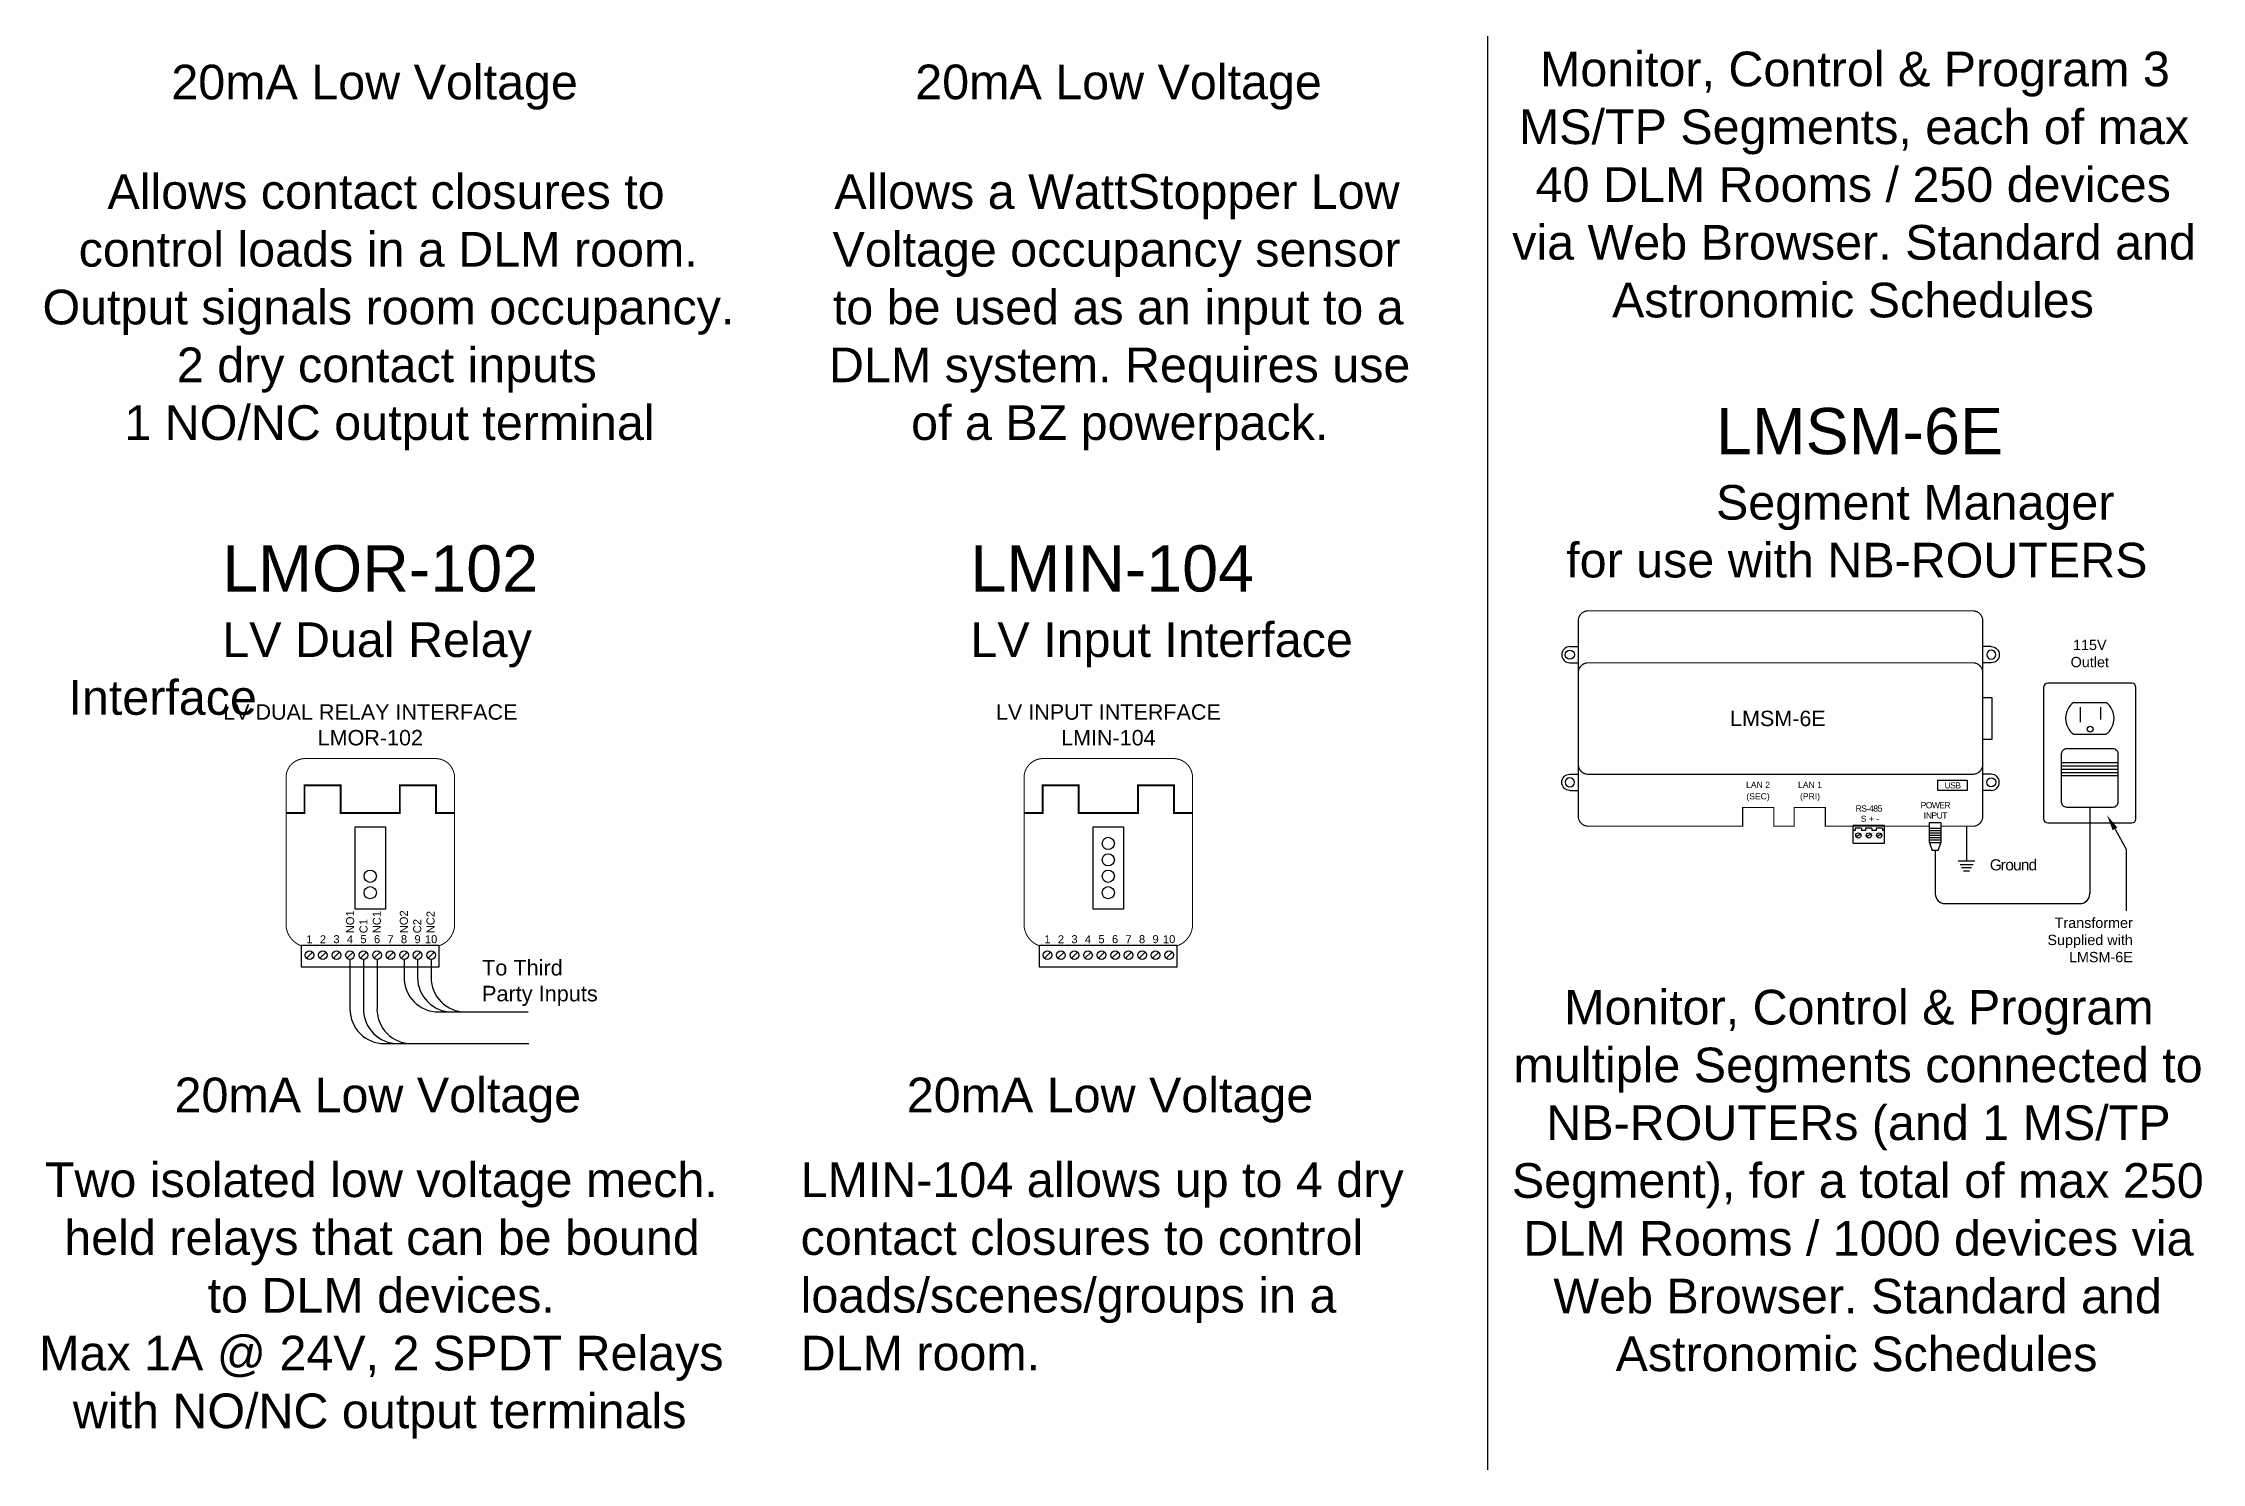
# Model space of a CAD drawing. Header units: inches. Extents: x 59 to 3361, y -1026 to 1732.
# Drawn here: x 2024.7 to 2339.8, y 331.7 to 539 of the extents above; entities that cross this region are included whole.
import ezdxf

# ---------------------------------------------------------------- set-up
doc = ezdxf.new("R2010")
doc.units = ezdxf.units.IN
doc.header["$MEASUREMENT"] = 0
doc.styles.add('ARIAL', font='arial.ttf')

# ---------------------------------------------------------------- blocks, each defined once
blk = doc.blocks.new('A$C6FC61A6A')
for p, q in [((1.29, 2.45), (0, 2.45)), ((1.29, 0), (0, 0))]:
    blk.add_line(p, q)
blk.add_circle((1.29, 1.23), 0.691)
blk.add_arc((1.29, 1.23), 1.23, 270, 90)
blk = doc.blocks.new('A$C70194CB4')
for p, q in [((0, 15.84), (0, 0.5)), ((10.29, 16.34), (0.5, 16.34)), ((10.79, 0.5), (10.79, 15.84)), ((0.5, 0), (10.29, 0))]:
    blk.add_line(p, q)
for centre, start, end in [((0.5, 15.84), 90, 180), ((10.29, 15.84), 0, 90), ((0.5, 0.5), 180, 270), ((10.29, 0.5), 270, 0)]:
    blk.add_arc(centre, 0.5, start, end)
blk = doc.blocks.new('*U295')
for p, q in [((41.81, 18.07), (46.52, 18.07)), ((42.78, 17.38), (42.78, 15.2)), ((45.73, 17.38), (45.73, 15.61)), ((41.81, 13.44), (46.52, 13.44)), ((40.06, 9.29), (48.28, 9.29)), ((40.06, 8.82), (48.28, 8.82)), ((40.06, 8.34), (48.28, 8.34)), ((40.06, 7.87), (48.28, 7.87)), ((40.06, 7.4), (48.28, 7.4)), ((14.19, 0.09), (9.62, 0.09)), ((9.62, -2.5), (9.62, 0.09)), ((14.19, -2.5), (14.19, 0.09)), ((44.17, 2.75), (44.17, -9.86)), ((9.92, -0.63), (9.62, -0.63)), ((9.62, -2.5), (14.19, -2.5)), ((9.92, -0.27), (9.92, -0.63)), ((10.84, -0.27), (9.92, -0.27)), ((10.67, -1.17), (10.05, -1.53)), ((10.84, -0.27), (10.84, -0.63)), ((11.44, -0.63), (10.84, -0.63)), ((11.44, -0.27), (11.44, -0.63)), ((12.36, -0.27), (11.44, -0.27)), ((12.2, -1.17), (11.57, -1.53)), ((12.36, -0.27), (12.36, -0.63)), ((12.97, -0.63), (12.36, -0.63)), ((12.97, -0.27), (12.97, -0.63)), ((13.89, -0.27), (12.97, -0.27)), ((13.72, -1.17), (13.1, -1.53)), ((13.89, -0.27), (13.89, -0.63)), ((14.19, -0.63), (13.89, -0.63)), ((22.44, -0.32), (20.79, -0.32)), ((22.44, -0.67), (20.79, -0.67)), ((22.44, -1.02), (20.79, -1.02)), ((22.44, -1.37), (20.79, -1.37)), ((22.44, -1.71), (20.79, -1.71)), ((22.44, -2.06), (20.79, -2.06)), ((20.79, -2.41), (21.18, -3.56)), ((22.05, -3.56), (22.44, -2.41)), ((26.18, -0.05), (26.18, -5.07)), ((47.86, -0.41), (49.46, -3.34)), ((22.05, -3.56), (21.18, -3.56)), ((21.61, -3.56), (21.61, -9.86)), ((24.95, -5.07), (27.4, -5.07)), ((25.22, -5.58), (27.14, -5.58)), ((25.45, -6.02), (26.91, -6.02)), ((49.46, -3.34), (49.46, -12.38)), ((25.72, -6.54), (26.63, -6.54)), ((23.05, -11.3), (42.73, -11.3))]:
    blk.add_line(p, q)
at = {"const_width": 0.18}
for points in [[(-5.8, 31.46), (-29.07, 31.46, 0.414214), (-30.51, 30.02), (-30.51, 1.44, 0.414214), (-29.07, 0), (-15.43, 0)], [(22.44, 0), (27.1, 0, 0.414214), (28.54, 1.44), (28.54, 30.02, 0.414214), (27.1, 31.46), (-5.8, 31.46)], [(28.54, 22.43), (28.54, 22.43, 0.414214), (27.1, 23.87), (-29.07, 23.87, 0.414214), (-30.51, 22.43), (-30.51, 22.43)], [(28.54, 9.03), (28.54, 9.03, -0.414214), (27.1, 7.59), (-29.07, 7.59, -0.414214), (-30.51, 9.03), (-30.51, 9.03)]]:
    blk.add_lwpolyline(points, format="xyb", dxfattribs=at)
for points in [[(28.54, 18.81), (29.85, 18.81), (29.85, 12.65), (28.54, 12.65)], [(21.96, 6.73), (26.29, 6.73), (26.29, 5.24), (21.96, 5.24)], [(20.79, 0.53), (22.44, 0.53), (22.44, -2.41), (20.79, -2.41)]]:
    blk.add_lwpolyline(points, close=True)
blk.add_lwpolyline([(40.81, 11.35), (47.52, 11.35, -0.414214), (48.28, 10.6), (48.28, 3.5, -0.414214), (47.52, 2.75), (40.81, 2.75, -0.414214), (40.06, 3.5), (40.06, 10.6, -0.414214)], format="xyb", close=True)
for points in [[(-15.43, 0), (-6.5, 0), (-6.5, 2.73), (-1.97, 2.73), (-1.97, 0), (1, 0), (1, 2.73), (5.54, 2.73), (5.54, 0), (14.19, 0)], [(14.19, 0), (20.79, 0)]]:
    blk.add_lwpolyline(points, dxfattribs=at)
for centre, radius in [((44.23, 14.18), 0.424), ((10.38, -1.35), 0.381), ((11.9, -1.35), 0.381), ((13.43, -1.35), 0.381)]:
    blk.add_circle(centre, radius)
for centre, radius, start, end in [((43.49, 15.76), 2.86, 125.9125, 234.0875), ((44.85, 15.76), 2.86, 305.9125, 54.0875), ((23.05, -9.86), 1.44, 180, 270), ((42.73, -9.86), 1.44, 270, 360)]:
    blk.add_arc(centre, radius, start, end)
blk.add_solid([(47.52, -0.61), (48.2, -0.21), (46.67, 1.63)])
at = {"yscale": 0.9606196239668273, "zscale": 0.9606196239668273, "rotation": 180}
for p, xscale in [((-30.51, 26.23), 0.9606196239668273), ((28.54, 26.23), -0.9606196239668273)]:
    blk.add_blockref('A$C6FC61A6A', p, dxfattribs=dict(at, xscale=xscale))
for name, p, xscale, yscale, zscale in [('A$C70194CB4', (37.42, 0.47), 1.250691207604608, 1.250691207604608, 1.250691207604608), ('A$C6FC61A6A', (-30.51, 5.23), -0.9606196239668273, 0.9606196239668273, 0.9606196239668273), ('A$C6FC61A6A', (28.54, 5.23), 0.9606196239668273, 0.9606196239668273, 0.9606196239668273)]:
    blk.add_blockref(name, p, dxfattribs=dict(xscale=xscale, yscale=yscale, zscale=zscale))
at = {"style": 'ARIAL'}
for s, insert, char_height, width, attachment_point in [('115V\\POutlet', (44.17, 27.23), 1.5, 13.4939, 2), ('LMSM-6E', (-1.37, 15.73), 2.25, 40.9705, 5), ('LAN 2', (-4.27, 6.49), 0.9, 29.7245, 2), ('LAN 1', (3.32, 6.49), 0.9, 29.7245, 2), ('{\\T0.9;USB}', (24.12, 6.42), 0.8996, 29.7245, 2), ('(SEC)', (-4.27, 4.82), 0.9, 29.7245, 2), ('(PRI)', (3.32, 4.82), 0.9, 29.7245, 2), ('{\\T0.9;POWER\\PINPUT}', (21.61, 3.52), 0.8996, 29.7245, 2), ('{\\T0.9;RS-485}', (11.9, 3.04), 0.8996, 29.7245, 2), ('S + -', (12.08, 1.54), 0.9, 29.7245, 2), ('{\\T0.9;Ground}', (32.97, -4.83), 1.6194, 29.7245, 2)]:
    blk.add_mtext(s, dxfattribs=dict(at, insert=insert, char_height=char_height, width=width, attachment_point=attachment_point))
at = {"linetype": 'Continuous', "insert": (50.45, -16.62), "char_height": 1.5, "width": 18.5103, "attachment_point": 6, "style": 'ARIAL'}
blk.add_mtext('Transformer\\PSupplied with\\PLMSM-6E', dxfattribs=at)
blk = doc.blocks.new('*U311')
for p, q in [((-9.33, -21.22), (-8.44, -20.32)), ((-7.35, -21.22), (-6.46, -20.32)), ((-5.38, -21.22), (-4.49, -20.32)), ((-3.41, -21.22), (-2.51, -20.32)), ((-1.43, -21.22), (-0.54, -20.32)), ((0.54, -21.22), (1.43, -20.32)), ((2.51, -21.22), (3.41, -20.32)), ((4.49, -21.22), (5.38, -20.32)), ((6.46, -21.22), (7.36, -20.32)), ((8.44, -21.22), (9.33, -20.32))]:
    blk.add_line(p, q)
at = {"linetype": 'Continuous', "const_width": 0.144}
for points in [[(0.01, 7.94), (-9.52, 7.94, 0.414214), (-12.3, 5.15), (-12.3, -16.47, 0.302646), (-10.02, -19.42, 0.302646)], [(0.01, 7.94), (9.53, 7.94, -0.414214), (12.31, 5.15), (12.31, -16.47, -0.303521), (10.02, -19.42, -0.303521)]]:
    blk.add_lwpolyline(points, format="xyb", dxfattribs=at)
at = {"const_width": 0.265}
blk.add_lwpolyline([(-12.3, 0), (-9.59, 0), (-9.59, 4.03), (-4.33, 4.03), (-4.33, 0), (4.33, 0), (4.33, 4.03), (9.59, 4.03), (9.59, 0), (12.31, 0)], dxfattribs=at)
for points in [[(-2.22, -2.05), (2.22, -2.05), (2.22, -14.05), (-2.22, -14.05)], [(-10.02, -19.33), (10.02, -19.33), (10.02, -22.53), (-10.02, -22.53)]]:
    blk.add_lwpolyline(points, close=True)
for centre, radius in [((0, -9.25), 0.89), ((0, -11.65), 0.89), ((-8.88, -20.77), 0.631), ((-6.91, -20.77), 0.631), ((-4.93, -20.77), 0.631), ((-2.96, -20.77), 0.631), ((-0.99, -20.77), 0.631), ((0.99, -20.77), 0.631), ((2.96, -20.77), 0.631), ((4.93, -20.77), 0.631), ((6.91, -20.77), 0.631), ((8.88, -20.77), 0.631)]:
    blk.add_circle(centre, radius)
at = {"style": 'ARIAL'}
for s, insert, char_height, width, attachment_point in [('LV DUAL RELAY INTERFACE \\PLMOR-102', (0.01, 15.87), 2.25, 44.6004, 2), ('1', (-8.88, -19.04), 1.17, 38.6074, 8), ('2', (-6.91, -19.04), 1.17, 38.6074, 8), ('3', (-4.93, -19.04), 1.17, 38.6074, 8), ('4', (-2.96, -19.04), 1.17, 38.6074, 8), ('5', (-0.99, -19.04), 1.17, 38.6074, 8), ('6', (0.99, -19.04), 1.17, 38.6074, 8), ('7', (2.96, -19.04), 1.17, 38.6074, 8), ('8', (4.93, -19.04), 1.17, 38.6074, 8), ('9', (6.91, -19.04), 1.17, 38.6074, 8), ('10', (8.88, -19.04), 1.168, 38.6074, 8)]:
    blk.add_mtext(s, dxfattribs=dict(at, insert=insert, char_height=char_height, width=width, attachment_point=attachment_point))
at = {"char_height": 1.168, "width": 3.0684, "attachment_point": 7, "rotation": 90, "style": 'ARIAL'}
for s, insert in [('NO1\\PC1\\PNC1', (1.56, -17.58)), ('NO2\\PC2\\PNC2', (9.4, -17.58))]:
    blk.add_mtext(s, dxfattribs=dict(at, insert=insert))
blk = doc.blocks.new('*U314')
for p, q in [((-9.33, -21.22), (-8.44, -20.32)), ((-7.35, -21.22), (-6.46, -20.32)), ((-5.38, -21.22), (-4.49, -20.32)), ((-3.41, -21.22), (-2.51, -20.32)), ((-1.43, -21.22), (-0.54, -20.32)), ((0.54, -21.22), (1.43, -20.32)), ((2.51, -21.22), (3.41, -20.32)), ((4.49, -21.22), (5.38, -20.32)), ((6.46, -21.22), (7.36, -20.32)), ((8.44, -21.22), (9.33, -20.32))]:
    blk.add_line(p, q)
at = {"linetype": 'Continuous', "const_width": 0.144}
for points in [[(0.01, 7.94), (-9.52, 7.94, 0.414214), (-12.3, 5.15), (-12.3, -16.47, 0.302646), (-10.02, -19.42, 0.302646)], [(0.01, 7.94), (9.53, 7.94, -0.414214), (12.31, 5.15), (12.31, -16.47, -0.303521), (10.02, -19.42, -0.303521)]]:
    blk.add_lwpolyline(points, format="xyb", dxfattribs=at)
at = {"const_width": 0.265}
blk.add_lwpolyline([(-12.3, 0), (-9.59, 0), (-9.59, 4.03), (-4.33, 4.03), (-4.33, 0), (4.33, 0), (4.33, 4.03), (9.59, 4.03), (9.59, 0), (12.31, 0)], dxfattribs=at)
for points in [[(-2.22, -2.05), (2.22, -2.05), (2.22, -14.05), (-2.22, -14.05)], [(-10.02, -19.33), (10.02, -19.33), (10.02, -22.53), (-10.02, -22.53)]]:
    blk.add_lwpolyline(points, close=True)
for centre, radius in [((0, -4.45), 0.89), ((0, -6.85), 0.89), ((0, -9.25), 0.89), ((0, -11.65), 0.89), ((-8.88, -20.77), 0.631), ((-6.91, -20.77), 0.631), ((-4.93, -20.77), 0.631), ((-2.96, -20.77), 0.631), ((-0.99, -20.77), 0.631), ((0.99, -20.77), 0.631), ((2.96, -20.77), 0.631), ((4.93, -20.77), 0.631), ((6.91, -20.77), 0.631), ((8.88, -20.77), 0.631)]:
    blk.add_circle(centre, radius)
at = {"style": 'ARIAL'}
for s, insert, char_height, width, attachment_point in [('LV INPUT INTERFACE \\PLMIN-104', (0.01, 15.87), 2.25, 44.6004, 2), ('1', (-8.88, -19.04), 1.17, 38.6074, 8), ('2', (-6.91, -19.04), 1.17, 38.6074, 8), ('3', (-4.93, -19.04), 1.17, 38.6074, 8), ('4', (-2.96, -19.04), 1.17, 38.6074, 8), ('5', (-0.99, -19.04), 1.17, 38.6074, 8), ('6', (0.99, -19.04), 1.17, 38.6074, 8), ('7', (2.96, -19.04), 1.17, 38.6074, 8), ('8', (4.93, -19.04), 1.17, 38.6074, 8), ('9', (6.91, -19.04), 1.17, 38.6074, 8), ('10', (8.88, -19.04), 1.168, 38.6074, 8)]:
    blk.add_mtext(s, dxfattribs=dict(at, insert=insert, char_height=char_height, width=width, attachment_point=attachment_point))

msp = doc.modelspace()

# ---------------------------------------------------------------- linework, layer by layer
for p, q in [((2235.56, 745.14), (2235.56, 69.52)), ((2069.45, 405.21), (2069.45, 397.96)), ((2071.42, 405.21), (2071.42, 397.96)), ((2073.4, 405.21), (2073.4, 397.96)), ((2077.34, 405.21), (2077.34, 402.59)), ((2079.32, 405.21), (2079.32, 402.59)), ((2081.29, 405.21), (2081.29, 402.59)), ((2082.38, 397.55), (2095.45, 397.55)), ((2074.49, 392.93), (2095.55, 392.93))]:
    msp.add_line(p, q)
for centre in [(2082.38, 402.59), (2084.36, 402.59), (2086.33, 402.59), (2074.49, 397.96), (2076.46, 397.96), (2078.43, 397.96)]:
    msp.add_arc(centre, 5.04, 180, 270)

# ---------------------------------------------------------------- block references
for name, p in [('*U295', (2279.31, 424.67)), ('*U311', (2072.41, 426.61)), ('*U314', (2180.17, 426.61))]:
    msp.add_blockref(name, p)

# ---------------------------------------------------------------- texts
at = {"char_height": 5.0625, "attachment_point": 1, "style": 'ARIAL'}
for s, insert in [('\\pi15.496;{\\C1;20mA Low Voltage}', (2027.87, 535.9)), ('\\pi15.496;{\\C1;20mA Low Voltage}', (2136.49, 535.92)), ('\\pi24.568;{\\H1.3333x;LMSM-6E\\P\\pi15.947;}Segment Manager\\P\\pi2.7032;for use with NB-ROUTERS', (2244.33, 485.76)), ('\\pi22.464;{\\H1.3333x;LMOR-102\\P\\pi7.9885;}LV Dual Relay Interface', (2028.34, 465.7)), ('\\pi24.801;{\\H1.3333x;LMIN-104\\P\\pi17.419;}LV Input Interface', (2135.25, 465.7)), ('\\pi15.496;{\\C1;20mA Low Voltage}', (2028.34, 387.95)), ('\\pi15.496;{\\C1;20mA Low Voltage}', (2135.25, 387.95))]:
    msp.add_mtext_dynamic_manual_height_columns(s, width=89.8563, gutter_width=70, heights=[0], dxfattribs=dict(at, insert=insert))
for s, insert, width in [('\\pi4.5453;Monitor, Control & Program 3 \\P\\pi1.4615;MS/TP Segments, each of max \\P\\pi3.9064;40 DLM Rooms / 250 devices \\P\\pi0.48593;via Web Browser. Standard and \\P\\pi15.064;Astronomic Schedules ', (2238.66, 537.81), 100.219), ('\\pi11.117;Allows contact closures to \\P\\pi6.9113;control loads in a DLM room. \\P\\pi1.633;Output signals room occupancy.\\P\\pi21.246;2 dry contact inputs\\P\\pi13.586;1 NO/NC output terminal ', (2022.92, 519.91), 103.3384), ('\\pi3.6822;Allows a WattStopper Low \\P\\pi3.418;Voltage occupancy sensor \\P\\pi3.4612;to be used as an input to a \\P\\pi2.9001;DLM system. Requires use \\P\\pi14.888;of a BZ powerpack.', (2136.49, 519.91), 89.8563), ('\\pi9.8872;Monitor, Control & Program \\P\\pi2.4782;multiple Segments connected to \\P\\pi7.2731;NB-ROUTERs (and 1 MS/TP \\P\\pi2.2486;Segment), for a total of max 250 \\P\\pi3.9199;DLM Rooms / 1000 devices via \\P\\pi8.3125;Web Browser. Standard and \\P\\pi17.389;Astronomic Schedules ', (2236.85, 400.77), 104.87), ('\\pi1.0161;Two isolated low voltage mech. \\P\\pi3.8547;held relays that can be bound \\P\\pi24.78;to DLM devices.\\P\\pi0.19075;Max 1A @ 24V, 2 SPDT Relays \\P\\pi5.103;with NO/NC output terminals', (2023.88, 375.56), 99.525), ('LMIN-104 allows up to 4 dry contact closures to control loads/scenes/groups in a DLM room.', (2135.25, 375.56), 89.8563)]:
    msp.add_mtext(s, dxfattribs=dict(at, insert=insert, width=width))
at = {"linetype": 'Continuous', "insert": (2088.73, 401.77), "char_height": 2.2662, "width": 29.0454, "attachment_point": 4, "style": 'ARIAL'}
msp.add_mtext('To Third \\PParty Inputs', dxfattribs=at)

doc.saveas('drawing.dxf')
